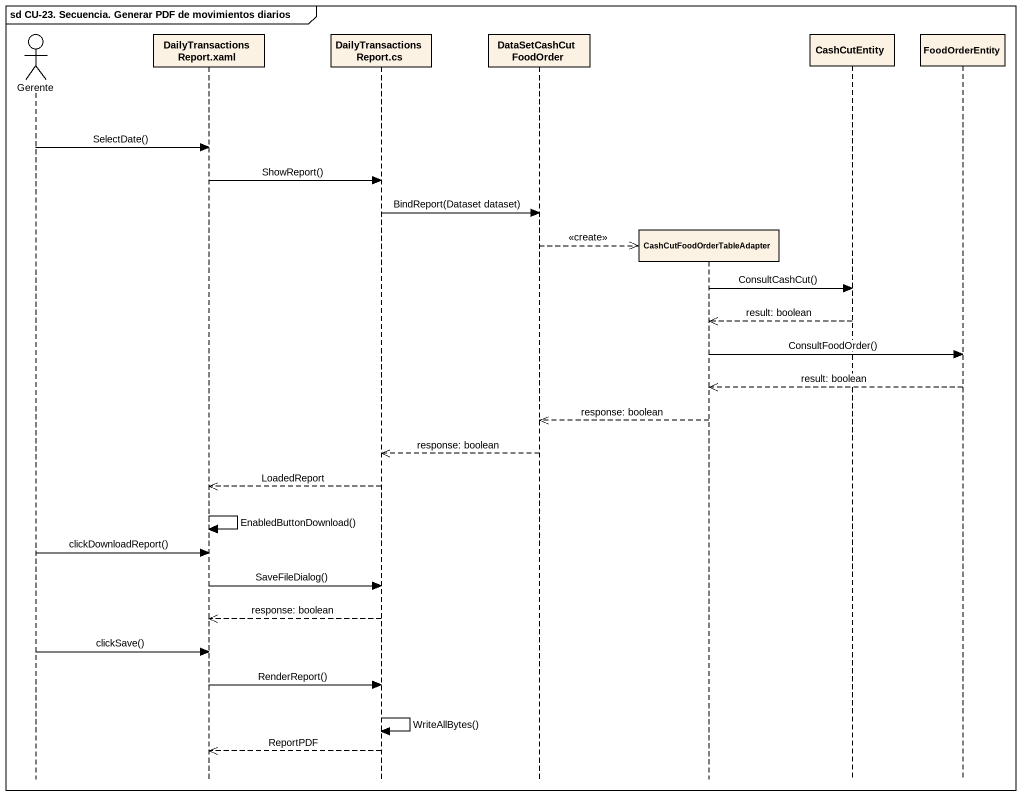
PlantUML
@startuml
mainframe sd CU-23. Secuencia. Generar PDF de movimientos diarios
hide footbox
actor Gerente
participant "DailyTransactionsReport.xaml" as DailyTransactionsReport_xaml
participant "DailyTransactionsReport.cs" as DailyTransactionsReport_cs
participant DataSetCashCutFoodOrder
participant CashCutFoodOrderTableAdapter
participant CashCutEntity
participant FoodOrderEntity

Gerente -> DailyTransactionsReport_xaml : SelectDate()
DailyTransactionsReport_xaml -> DailyTransactionsReport_cs : ShowReport()
DailyTransactionsReport_cs -> DataSetCashCutFoodOrder : BindReport(Dataset dataset)
DataSetCashCutFoodOrder -->> CashCutFoodOrderTableAdapter ** : <<create>>
CashCutFoodOrderTableAdapter -> CashCutEntity : ConsultCashCut()
CashCutEntity -->> CashCutFoodOrderTableAdapter : result: boolean
CashCutFoodOrderTableAdapter -> FoodOrderEntity : ConsultFoodOrder()
FoodOrderEntity -->> CashCutFoodOrderTableAdapter : result: boolean
CashCutFoodOrderTableAdapter -->> DataSetCashCutFoodOrder : response: boolean
DataSetCashCutFoodOrder -->> DailyTransactionsReport_cs : response: boolean
DailyTransactionsReport_cs -->> DailyTransactionsReport_xaml : LoadedReport
DailyTransactionsReport_xaml -> DailyTransactionsReport_xaml : EnabledButtonDownload()
Gerente -> DailyTransactionsReport_xaml : clickDownloadReport()
DailyTransactionsReport_xaml -> DailyTransactionsReport_cs : SaveFileDialog()
DailyTransactionsReport_cs -->> DailyTransactionsReport_xaml : response: boolean
Gerente -> DailyTransactionsReport_xaml : clickSave()
DailyTransactionsReport_xaml -> DailyTransactionsReport_cs : RenderReport()
DailyTransactionsReport_cs -> DailyTransactionsReport_cs : WriteAllBytes()
DailyTransactionsReport_cs -->> DailyTransactionsReport_xaml : ReportPDF
@enduml
